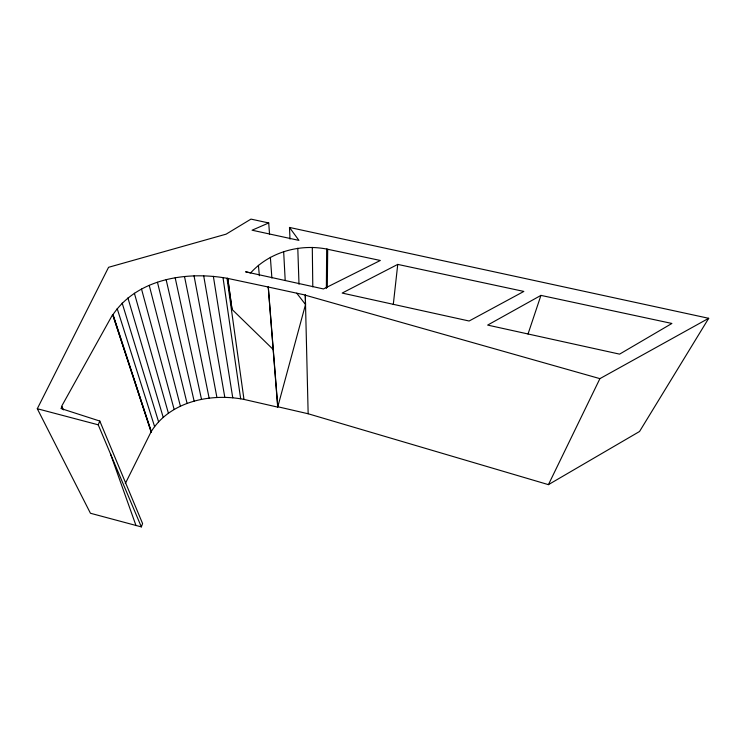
<?xml version="1.0" encoding="UTF-8"?>
<svg xmlns="http://www.w3.org/2000/svg" width="746" height="746" viewBox="0 0 746 746"><rect width="100%" height="100%" fill="white"/><g stroke="black" fill="none" stroke-linecap="round" stroke-linejoin="round"><path stroke-width="1.12" d="M326.366 288.441L326.664 249.052C299.482 243.728 269.418 252.12 250.647 272.915L245.602 271.805L323.456 288.944L380.32 260.475L326.664 249.052M327.298 287.564L327.69 249.192M393.282 304.582L397.749 264.401L523.86 291.425L469.113 321.013L342.162 293.066L397.749 264.401M277.699 407.12L268.234 287.014L305.3 295.043L305.515 304.517L277.699 407.12L243.979 399.418C210.708 392.909 169.65 401.432 151.056 431.869L112.674 314.532L151.298 431.943M289.998 239.065L289.485 227.446L708.7 318.3L639.536 431.496L548.431 484.648L308.154 413.76L305.3 295.043M528.019 334.031L540.943 295.388L671.913 323.456L619.59 354.136L487.642 325.088L540.943 295.388M273.083 349.37L232.025 309.376L227.726 278.407L268.234 287.014M269.558 234.524L268.728 222.951L250.973 219.11L226.113 234.16L108.571 267.301L37.3 408.733L90.443 513.257L141.339 526.89L142.589 523.571L99.796 421.052L60.967 408.528L61.974 406.738L61.461 406.579L112.674 314.532M141.339 526.89L98.22 424.81L99.796 421.052M548.431 484.648L599.905 378.642L708.7 318.3M125.309 483.567L151.056 431.869M112.972 314.625C137.478 278.342 187.442 271.003 227.726 278.407M268.728 222.951L252.083 230.206L298.941 240.389L289.485 227.446M308.154 413.76L277.82 406.756L268.28 286.884M37.3 408.733L98.22 424.81M305.254 295.174L599.905 378.642M296.731 293.187L305.515 304.517M61.974 406.738L63.466 409.88M110.445 453.838L136.024 525.622M113.038 314.495L151.345 431.822M117.178 308.574L154.618 426.647M122.148 303.035L158.572 421.779M127.902 297.896L163.178 417.266M134.373 293.225L168.382 413.135M141.516 289.038L174.144 409.433M149.237 285.392L180.401 406.178M157.471 282.296L187.087 403.418M166.153 279.769L194.146 401.152M175.189 277.848L201.523 399.399M184.514 276.533L209.141 398.187M194.044 275.843L216.927 397.515M203.686 275.778L224.826 397.394M213.356 276.328L232.761 397.814M222.989 277.503L240.66 398.784M227.026 278.258L243.979 399.418M227.772 278.267L232.025 309.376M258.414 265.306L259.366 275.712M270.369 257.323L271.889 278.081M283.657 251.579L285.205 280.543M297.794 248.231L298.997 284.235M312.294 247.392L312.798 286.865"/></g></svg>
